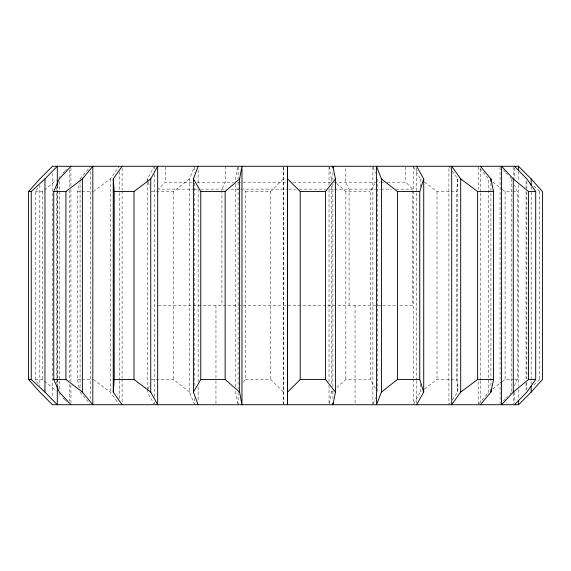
<?xml version="1.0" encoding="UTF-8"?>
<svg xmlns="http://www.w3.org/2000/svg" width="571" height="571" viewBox="0 0 571 571"><rect width="100%" height="100%" fill="white"/><g stroke="black" fill="none" stroke-linecap="round" stroke-linejoin="round"><path stroke-width="0.43" stroke-dasharray="2.85 2.14" d="M283.53 404.718L283.53 166.282M452.346 399.807L457.749 392.099L456.779 379.479L456.779 191.521L457.749 178.901L452.346 171.193M329.189 403.875L331.394 392.099L331.394 389.422M237.929 167.125L235.53 178.901L235.53 183.362M79.198 387.895L77.449 379.479L77.449 191.521L79.198 183.105M148.075 389.579L147.282 392.099L153.963 403.975M148.346 388.737L149.937 383.691M373.163 403.925L375.525 397.616M194.49 404.718L189.565 392.099L189.565 178.901L194.49 166.282M514.464 385.789L517.255 379.479L517.255 191.521L514.464 185.211M413.747 403.975L420.263 392.099L421.655 391.049M147.282 181.578L147.282 178.901L154.377 166.282M375.425 388.387L370.222 379.479L370.222 191.521L375.425 182.613M38.25 383.691L35.302 379.479L35.302 191.521L38.25 187.309M448.906 404.718L450.376 402.612M93.394 191.521L110.31 178.901L119.31 166.282M243.41 382.142L245.516 379.479L245.516 191.521L243.41 188.858M478.734 404.054L488.619 392.099L488.619 178.901L478.734 166.946M80.076 178.901L90.068 166.946M503.551 400.928L505.87 398.408M506.456 397.78L507.612 396.517M509.939 393.99L511.102 392.727M58.899 177.638L60.069 176.375M62.996 173.22L64.751 171.329M65.33 170.7L66.5 169.437M191.806 182.178L165.29 182.178L158.338 189.137L193.662 189.137M245.516 191.521L270.768 191.521L283.423 178.901M533.878 384.89L539.745 379.479L541.101 379.479M331.394 392.099L332.707 390.949M336.647 387.509L345.855 379.479L370.222 379.479M35.302 191.521L42.475 191.521L43.796 190.421M44.459 189.872L56.401 180.001M151.258 191.521L173.563 191.521L189.565 178.901M492.737 388.944L501.659 382.113M502.344 381.585L505.092 379.479L513.779 379.479M424.446 388.944L437.008 379.479L456.779 379.479M197.109 182.178L233.411 182.178M237.864 182.178L287.727 182.178M293.066 182.178L333.136 182.178M334.028 182.178L380.079 182.178M380.964 182.178L383.612 182.178M387.145 182.178L405.71 182.178L412.662 189.137L412.662 305.371L398.537 305.371M194.54 189.137L199.843 189.137M200.721 189.137L226.366 189.137M230.812 189.137L287.72 189.137M288.612 189.137L295.728 189.137M299.283 189.137L325.962 189.137M329.517 189.137L379.993 189.137M380.871 189.137L391.47 189.137M395.889 189.137L412.662 189.137M77.449 191.521L80.989 191.521M81.874 191.521L92.509 191.521M336.647 183.491L345.855 191.521L370.222 191.521M424.446 182.056L437.008 191.521L456.779 191.521M502.344 189.415L505.092 191.521L512.044 191.521M512.908 191.521L517.255 191.521M533.878 186.11L539.745 191.521L541.101 191.521M158.338 305.371L381.756 305.371M382.641 305.371L397.652 305.371M35.302 379.479L42.475 379.479L43.796 380.579M77.449 379.479L80.989 379.479M81.874 379.479L92.509 379.479M151.258 379.479L173.563 379.479L189.565 392.099M245.516 379.479L270.768 379.479L283.423 392.099M514.649 379.479L517.255 379.479M93.394 379.479L110.31 392.099L118.811 404.018M413.747 167.025L420.263 178.901L421.655 179.951M492.737 182.056L501.659 188.887M44.459 381.128L56.401 390.999M329.032 166.282L331.394 178.901L332.707 180.051M58.899 393.362L60.069 394.625M62.996 397.78L64.751 399.671M65.33 400.3L66.5 401.563M503.551 170.072L505.87 172.592M506.456 173.22L507.612 174.483M509.939 177.01L511.102 178.273M80.076 392.099L90.068 404.054M450.376 168.388L448.906 166.282L448.906 403.825M373.163 167.075L375.525 173.384M147.282 178.901L148.075 181.421M148.346 182.263L149.937 187.309M237.929 403.875L235.53 392.099L235.53 389.422M539.745 191.521L539.745 379.479M531.173 186.931L531.173 384.069M526.862 181.578L526.862 188.715M526.862 192.284L526.862 378.716M526.862 382.285L526.862 389.422M526.048 180.686L526.048 187.823M526.048 191.392L526.048 379.608M526.048 383.177L526.048 390.314M518.561 171.621L518.561 181.407M518.561 184.968L518.561 386.032M518.561 389.593L518.561 399.379M514.464 168.06L514.464 178.737M514.464 392.263L514.464 402.94M513.7 167.175L513.7 177.852M513.7 393.148L513.7 403.825M511.68 178.901L511.68 392.099M505.092 191.521L505.092 379.479M500.068 167.175L500.068 403.825M490.924 183.362L490.924 387.638M480.375 168.952L480.375 192.084M480.375 192.977L480.375 379.808M480.375 380.693L480.375 402.048M478.184 167.175L478.184 189.415M478.184 381.585L478.184 404.718M457.749 178.901L457.749 392.099M437.008 191.521L437.008 379.479M420.263 178.901L420.263 186.931M420.263 384.069L420.263 392.099M416.623 168.06L416.623 192.084M416.623 192.977L416.623 379.808M416.623 380.693L416.623 402.94M413.34 166.282L413.34 190.307M413.34 191.192L413.34 378.023M413.34 378.916L413.34 403.825M405.71 167.167L405.71 182.178M377.595 178.901L377.595 392.099M372.87 167.175L372.87 404.718M355.041 305.371L355.041 404.718M349.081 305.371L349.081 189.137L345.605 182.178L345.605 166.282M345.855 191.521L345.855 379.479M332.9 172.513L332.9 179.629M332.9 184.076L332.9 386.924M332.9 391.371L332.9 398.487M331.394 178.901L331.394 181.578M331.394 186.039L331.394 384.961M329.032 167.175L329.032 185.853M329.032 189.415L329.032 381.585M329.032 385.147L329.032 404.718M283.53 167.175L283.53 403.825M270.768 191.521L270.768 379.479M238.1 167.175L238.1 178.737M238.1 182.299L238.1 388.701M238.1 392.263L238.1 404.718M235.53 184.255L235.53 388.53M225.395 166.282L225.395 182.178L221.919 189.137L221.919 305.371M215.959 305.371L215.959 379.879M215.959 380.764L215.959 403.833M198.13 169.844L198.13 184.076M198.13 189.415L198.13 381.585M198.13 386.924L198.13 401.156M194.49 167.175L194.49 172.513M194.49 183.184L194.49 387.816M194.49 398.487L194.49 403.825M173.563 191.521L173.563 379.479M165.29 167.167L165.29 182.178M154.377 167.175L154.377 168.952M154.377 174.291L154.377 396.709M154.377 402.048L154.377 403.825M147.282 182.47L147.282 390.314M122.094 168.06L122.094 190.307M122.094 191.192L122.094 378.023M122.094 378.916L122.094 402.94M119.31 171.621L119.31 192.084M119.31 192.977L119.31 379.808M119.31 380.693L119.31 399.379M110.31 178.901L110.31 392.099M90.625 171.621L90.625 399.379M80.076 179.794L80.076 389.422M70.932 168.06L70.932 185.853M70.932 189.415L70.932 381.585M70.932 385.147L70.932 402.94M69.426 169.844L69.426 186.746M69.426 190.307L69.426 380.693M69.426 384.254L69.426 401.156M59.32 181.578L59.32 389.422M57.728 185.147L57.728 385.853M57.3 185.853L57.3 190.307M57.3 191.192L57.3 378.023M57.3 378.916L57.3 385.147M56.536 187.638L56.536 192.084M56.536 192.977L56.536 379.808M56.536 380.693L56.536 383.362M52.439 173.398L52.439 397.602M42.475 191.521L42.475 379.479M39.827 185.147L39.827 385.853"/><path stroke-width="0.86" d="M287.577 392.099L287.47 404.718L287.47 166.282L287.577 392.099L300.232 379.479L325.484 379.479L335.47 392.099L332.9 404.718L332.9 402.94M122.094 404.718L113.251 392.099L114.221 379.479L114.221 191.521L113.251 178.901L122.094 166.282M239.606 178.901L241.968 166.282L241.968 404.718L239.606 392.099L239.606 178.901L225.145 191.521L200.778 191.521L193.405 178.901L198.13 166.282M480.375 404.718L490.924 392.099L493.551 379.479L493.551 191.521L490.924 178.901L480.375 166.282M416.623 404.718L423.718 392.099L419.742 379.479L419.742 191.521L423.718 178.901L416.623 166.282M381.435 392.099L376.51 404.718L376.51 166.282L381.435 178.901L381.435 392.099L397.437 379.479L419.742 379.479M70.932 404.718L59.32 392.099L53.745 379.479L53.745 191.521L59.32 178.901L70.932 166.282M114.221 191.521L133.992 191.521L150.737 178.901L157.66 166.282L157.66 404.718L150.737 392.099L133.992 379.479L114.221 379.479M198.13 404.718L193.405 392.099L200.778 379.479L200.778 191.521M514.464 166.282L526.862 178.901L535.698 191.521L535.698 379.479L526.862 392.099L514.464 404.718M493.551 379.479L477.606 379.479L460.69 392.099L451.69 404.718L451.69 166.282L460.69 178.901L477.606 191.521L493.551 191.521M325.484 379.479L325.484 191.521L335.47 178.901L332.9 166.282L332.9 168.06M53.745 191.521L65.908 191.521L82.381 178.901L92.816 166.282L92.816 404.718L82.381 392.099L65.908 379.479L53.745 379.479M28.55 191.521L39.827 178.901L52.439 166.282L518.561 166.282L531.173 178.901L542.45 191.521L542.45 379.479L531.173 392.099L518.561 404.718L52.439 404.718L39.827 392.099L28.55 379.479L28.55 191.521L31.255 191.521L44.952 178.901L57.3 166.282L57.3 184.968M535.698 379.479L528.525 379.479L513.272 392.099L501.574 404.718L501.574 166.282L513.272 178.901L528.525 191.521L535.698 191.521M287.577 178.901L300.232 191.521L325.484 191.521M381.435 178.901L397.437 191.521L419.742 191.521M28.55 379.479L31.255 379.479L44.952 392.099L57.3 404.718L57.3 386.032M200.778 379.479L225.145 379.479L239.606 392.099M531.173 178.901L531.173 185.147M531.173 385.853L531.173 392.099M528.525 191.521L528.525 379.479M518.561 166.282L518.561 170.729M518.561 400.271L518.561 404.718M513.272 178.901L513.272 392.099M490.924 178.901L490.924 181.578M490.924 389.422L490.924 392.099M477.606 191.521L477.606 379.479M460.69 178.901L460.69 392.099M423.718 178.901L423.718 392.099M397.437 191.521L397.437 379.479M335.47 178.901L335.47 392.099M300.232 191.521L300.232 379.479M225.145 191.521L225.145 379.479M193.405 178.901L193.405 392.099M150.737 178.901L150.737 392.099M133.992 191.521L133.992 379.479M113.251 178.901L113.251 392.099M82.381 178.901L82.381 392.099M65.908 191.521L65.908 379.479M44.952 178.901L44.952 392.099M31.255 191.521L31.255 379.479"/></g></svg>
